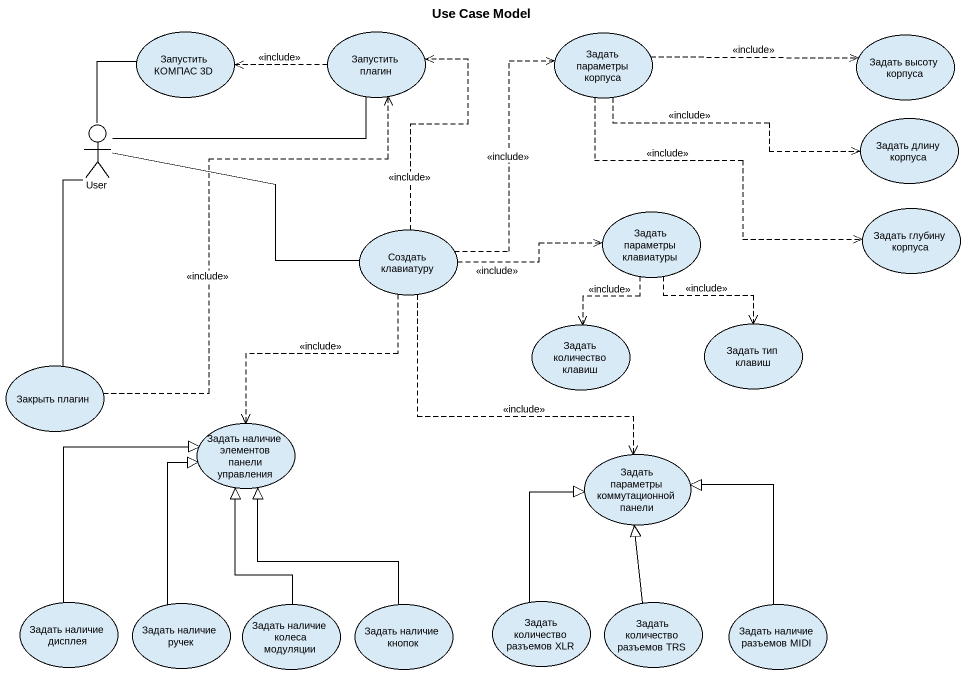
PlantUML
@startuml
title Use Case Model
usecase "Запустить КОМПАС 3D" as Запустить_КОМПАС_3D
usecase "Запустить плагин" as Запустить_плагин
usecase "Задать параметры корпуса" as Задать_параметры_корпуса
usecase "Задать высоту корпуса" as Задать_высоту_корпуса
actor User
usecase "Задать длину корпуса" as Задать_длину_корпуса
usecase "Создать клавиатуру" as Создать_клавиатуру
usecase "Задать параметры клавиатуры" as Задать_параметры_клавиатуры
usecase "Задать глубину корпуса" as Задать_глубину_корпуса
usecase "Задать количество клавиш" as Задать_количество_клавиш
usecase "Задать тип клавиш" as Задать_тип_клавиш
usecase "Закрыть плагин" as Закрыть_плагин
usecase "Задать наличие элементов панели управления" as Задать_наличие_элементов
usecase "Задать параметры коммутационной панели" as Задать_параметры
usecase "Задать наличие дисплея" as Задать_наличие_дисплея
usecase "Задать наличие ручек" as Задать_наличие_ручек
usecase "Задать наличие колеса модуляции" as Задать_наличие_колеса
usecase "Задать наличие кнопок" as Задать_наличие_кнопок
usecase "Задать количество разъемов XLR" as Задать_количество_разъемов
usecase "Задать количество разъемов TRS" as Задать_количество_разъемов_2
usecase "Задать наличие разъемов MIDI" as Задать_наличие_разъемов_MIDI
Запустить_КОМПАС_3D -- User
Запустить_плагин .left.> Запустить_КОМПАС_3D : <<include>>
Запустить_плагин -left- User
Задать_параметры_корпуса .right.> Задать_высоту_корпуса : <<include>>
Задать_параметры_корпуса .right.> Задать_длину_корпуса : <<include>>
Задать_параметры_корпуса .right.> Задать_глубину_корпуса : <<include>>
User -- Закрыть_плагин
Создать_клавиатуру .up.> Запустить_плагин : <<include>>
Создать_клавиатуру .up.> Задать_параметры_корпуса : <<include>>
Создать_клавиатуру -left- User
Создать_клавиатуру .right.> Задать_параметры_клавиатуры : <<include>>
Создать_клавиатуру ..> Задать_наличие_элементов : <<include>>
Создать_клавиатуру ..> Задать_параметры : <<include>>
Задать_параметры_клавиатуры ..> Задать_количество_клавиш : <<include>>
Задать_параметры_клавиатуры ..> Задать_тип_клавиш : <<include>>
Закрыть_плагин .up.> Запустить_плагин : <<include>>
Задать_наличие_дисплея -up-|> Задать_наличие_элементов
Задать_наличие_ручек -up-|> Задать_наличие_элементов
Задать_наличие_колеса -up-|> Задать_наличие_элементов
Задать_наличие_кнопок -up-|> Задать_наличие_элементов
Задать_количество_разъемов -up-|> Задать_параметры
Задать_количество_разъемов_2 -up-|> Задать_параметры
Задать_наличие_разъемов_MIDI -up-|> Задать_параметры
@enduml
